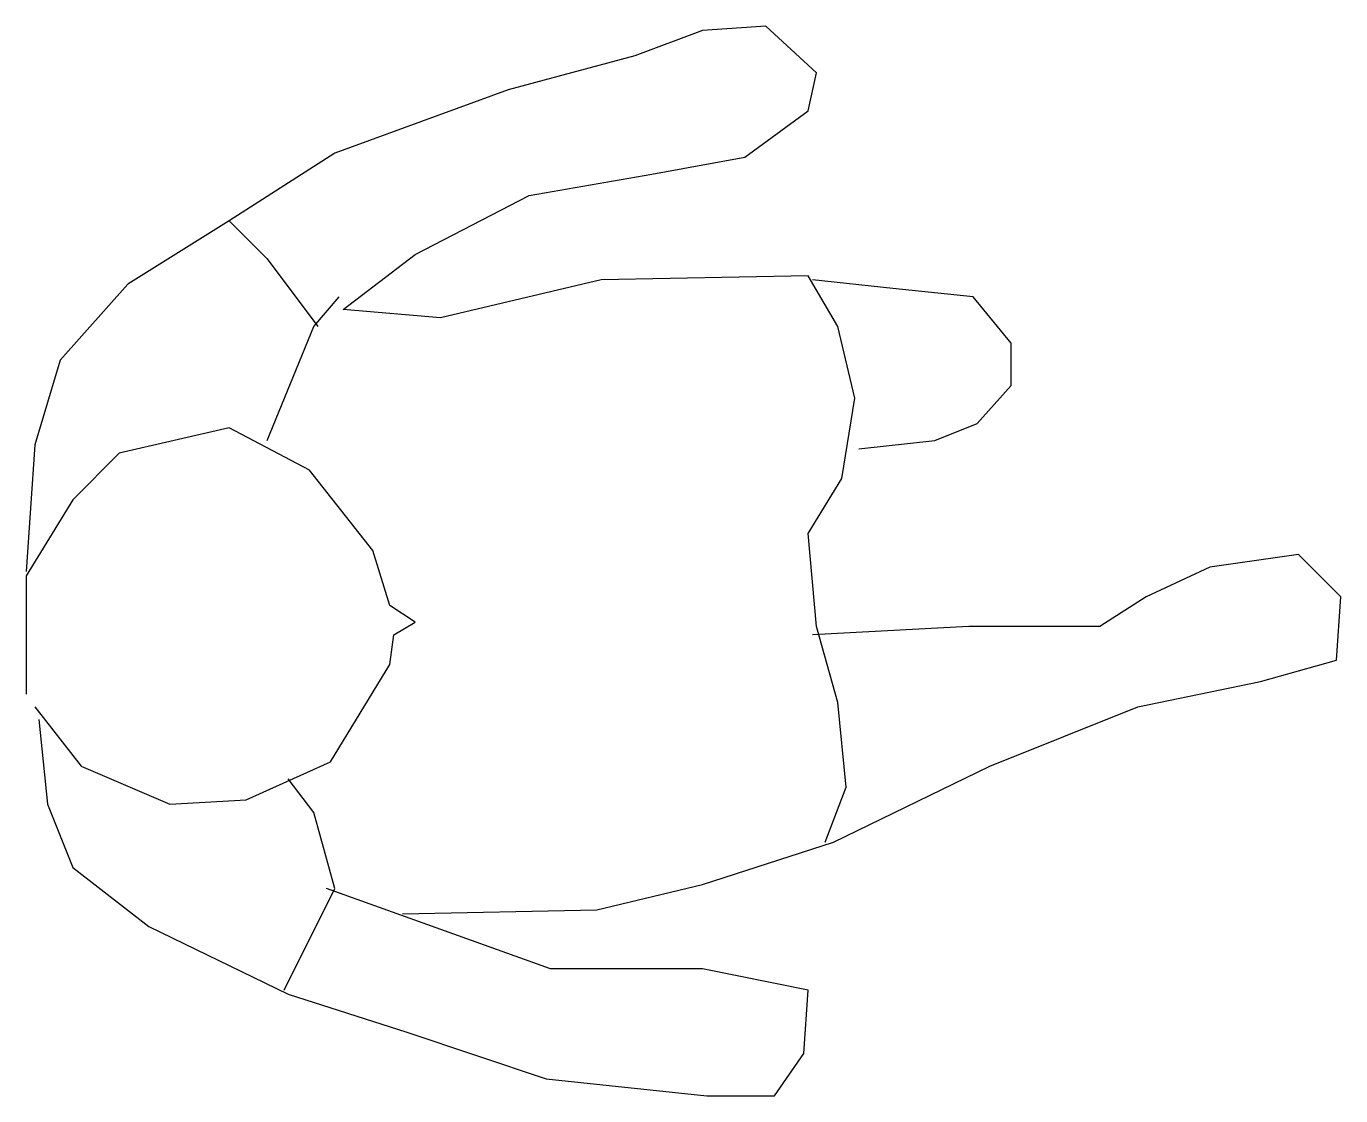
# Model space of a CAD drawing. Header units: millimetres. Extents: x -1479.902 to -1478.991, y 1858.54 to 1859.282.
import ezdxf

# ---------------------------------------------------------------- set-up
doc = ezdxf.new("R2010")
doc.units = ezdxf.units.MM
doc.header["$LTSCALE"] = 10
doc.layers.add('Humanos', color=2, linetype='Continuous')

msp = doc.modelspace()

# ---------------------------------------------------------------- linework, layer by layer
at = {"layer": 'Humanos'}
for p, q in [((-1479.43325, 1859.27917), (-1479.48016, 1859.26158)), ((-1479.38928, 1859.2821), (-1479.43325, 1859.27917)), ((-1479.3541, 1859.24985), (-1479.38928, 1859.2821)), ((-1479.48016, 1859.26158), (-1479.5681, 1859.23812)), ((-1479.35996, 1859.22346), (-1479.3541, 1859.24985)), ((-1479.5681, 1859.23812), (-1479.6883, 1859.19415)), ((-1479.40393, 1859.19122), (-1479.35996, 1859.22346)), ((-1479.6883, 1859.19415), (-1479.76159, 1859.14725)), ((-1479.46843, 1859.1795), (-1479.40393, 1859.19122)), ((-1479.55345, 1859.16484), (-1479.46843, 1859.1795)), ((-1479.6326, 1859.12379), (-1479.55345, 1859.16484)), ((-1479.76159, 1859.14725), (-1479.83195, 1859.10327)), ((-1479.76159, 1859.14725), (-1479.7352, 1859.12086)), ((-1479.7352, 1859.12086), (-1479.70003, 1859.07396)), ((-1479.68243, 1859.08568), (-1479.6326, 1859.12379)), ((-1479.83195, 1859.10327), (-1479.87885, 1859.0505)), ((-1479.50361, 1859.1062), (-1479.61501, 1859.07982)), ((-1479.35996, 1859.10914), (-1479.50361, 1859.1062)), ((-1479.33944, 1859.07396), (-1479.35996, 1859.10914)), ((-1479.30133, 1859.10034), (-1479.35703, 1859.1062)), ((-1479.70296, 1859.07396), (-1479.68537, 1859.09448)), ((-1479.24563, 1859.09448), (-1479.30133, 1859.10034)), ((-1479.21924, 1859.06223), (-1479.24563, 1859.09448)), ((-1479.61501, 1859.07982), (-1479.68243, 1859.08568)), ((-1479.7352, 1858.9948), (-1479.70296, 1859.07396)), ((-1479.32771, 1859.02412), (-1479.33944, 1859.07396)), ((-1479.21924, 1859.03291), (-1479.21924, 1859.06223)), ((-1479.87885, 1859.0505), (-1479.89644, 1858.99187)), ((-1479.2427, 1859.00653), (-1479.21924, 1859.03291)), ((-1479.33651, 1858.96842), (-1479.32771, 1859.02412)), ((-1479.76159, 1859.0036), (-1479.83781, 1858.98601)), ((-1479.70589, 1858.97428), (-1479.76159, 1859.0036)), ((-1479.27201, 1858.9948), (-1479.2427, 1859.00653)), ((-1479.89644, 1858.99187), (-1479.90231, 1858.90393)), ((-1479.32478, 1858.98894), (-1479.27201, 1858.9948)), ((-1479.83781, 1858.98601), (-1479.87006, 1858.95376)), ((-1479.66192, 1858.91858), (-1479.70589, 1858.97428)), ((-1479.35996, 1858.93031), (-1479.33651, 1858.96842)), ((-1479.87006, 1858.95376), (-1479.90231, 1858.90099)), ((-1479.3541, 1858.86581), (-1479.35996, 1858.93031)), ((-1479.65019, 1858.88047), (-1479.66192, 1858.91858)), ((-1479.0199, 1858.91565), (-1479.08146, 1858.90686)), ((-1478.99058, 1858.88633), (-1479.0199, 1858.91565)), ((-1479.90231, 1858.90099), (-1479.90231, 1858.81891)), ((-1479.08146, 1858.90686), (-1479.12543, 1858.88633)), ((-1479.12543, 1858.88633), (-1479.15768, 1858.86581)), ((-1478.99351, 1858.84236), (-1478.99058, 1858.88633)), ((-1479.6326, 1858.86874), (-1479.65019, 1858.88047)), ((-1479.64726, 1858.85995), (-1479.6326, 1858.86874)), ((-1479.24856, 1858.86581), (-1479.35703, 1858.85995)), ((-1479.33944, 1858.81304), (-1479.3541, 1858.86581)), ((-1479.15768, 1858.86581), (-1479.24856, 1858.86581)), ((-1479.65019, 1858.83943), (-1479.64726, 1858.85995)), ((-1479.69123, 1858.772), (-1479.65019, 1858.83943)), ((-1479.04628, 1858.8277), (-1478.99351, 1858.84236)), ((-1479.1313, 1858.81011), (-1479.04628, 1858.8277)), ((-1479.89644, 1858.81011), (-1479.8642, 1858.76907)), ((-1479.33358, 1858.75441), (-1479.33944, 1858.81304)), ((-1479.2339, 1858.76907), (-1479.1313, 1858.81011)), ((-1479.89351, 1858.80132), (-1479.88765, 1858.74269)), ((-1479.8642, 1858.76907), (-1479.80263, 1858.74269)), ((-1479.74986, 1858.74562), (-1479.69123, 1858.772)), ((-1479.34237, 1858.7163), (-1479.2339, 1858.76907)), ((-1479.70296, 1858.73682), (-1479.72055, 1858.76028)), ((-1479.34823, 1858.7163), (-1479.33358, 1858.75441)), ((-1479.80263, 1858.74269), (-1479.74986, 1858.74562)), ((-1479.88765, 1858.74269), (-1479.87006, 1858.69871)), ((-1479.6883, 1858.68405), (-1479.70296, 1858.73682)), ((-1479.43325, 1858.68698), (-1479.34237, 1858.7163)), ((-1479.87006, 1858.69871), (-1479.81729, 1858.65767)), ((-1479.72348, 1858.61369), (-1479.6883, 1858.68405)), ((-1479.53879, 1858.62836), (-1479.69416, 1858.68405)), ((-1479.50654, 1858.66939), (-1479.43325, 1858.68698)), ((-1479.64139, 1858.66646), (-1479.50654, 1858.66939)), ((-1479.81729, 1858.65767), (-1479.72055, 1858.61076)), ((-1479.43325, 1858.62836), (-1479.53879, 1858.62836)), ((-1479.35996, 1858.61369), (-1479.43325, 1858.62836)), ((-1479.72055, 1858.61076), (-1479.63846, 1858.58438)), ((-1479.36289, 1858.56972), (-1479.35996, 1858.61369)), ((-1479.63846, 1858.58438), (-1479.54172, 1858.55213)), ((-1479.38342, 1858.54041), (-1479.36289, 1858.56972)), ((-1479.54172, 1858.55213), (-1479.43032, 1858.54041)), ((-1479.43032, 1858.54041), (-1479.38342, 1858.54041))]:
    msp.add_line(p, q, dxfattribs=at)

doc.saveas('drawing.dxf')
